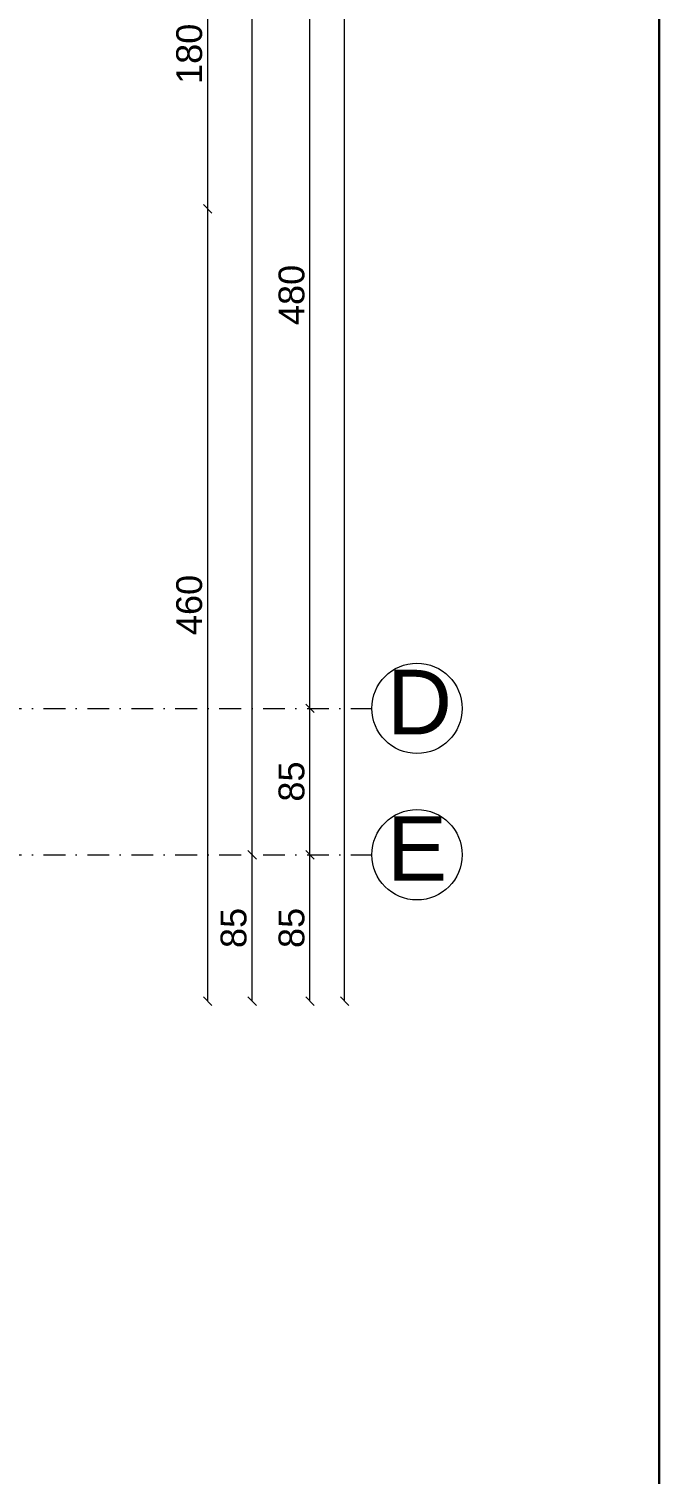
# Model space of a CAD drawing. Header units: millimetres. Extents: x 708 to 46452, y -4963 to 3960.
# Drawn here: x 16384 to 16750, y 1774 to 2613 of the extents above; entities that cross this region are included whole.
import ezdxf

# ---------------------------------------------------------------- set-up
doc = ezdxf.new("R2010")
doc.units = ezdxf.units.MM
for name, pattern in [('ACAD_ISO10W100', [18, 12, -3, 0, -3]), ('DASHDOT', [25.4, 12.7, -6.35, 0, -6.35]), ('DUZ', [0])]:
    doc.linetypes.add(name, pattern=pattern)
for name, color, linetype, lineweight in [('00_IC_OLCU', 139, 'Continuous', 20), ('AKS', 153, 'ACAD_ISO10W100', 20), ('aks ve noktalılar', 129, 'DASHDOT', 13), ('Çerçeve', 8, 'Continuous', 30), ('ölçü yatay', 150, 'DUZ', 18)]:
    doc.layers.add(name, color=color, linetype=linetype, lineweight=lineweight)
doc.styles.add('arial_1_18', font='arial.ttf', dxfattribs={"height": 0.2})
doc.styles.get("Standard").update_dxf_attribs({"font": 'arial.ttf'})
doc.dimstyles.new('ALP_OLCU', dxfattribs={"dimscale": 0, "dimtxt": 15, "dimasz": 5, "dimexe": 0.18, "dimexo": 0.06, "dimgap": 3, "dimtad": 1, "dimdec": 0, "dimrnd": 0.1, "dimzin": 9, "dimdsep": 46, "dimtxsty": 'Standard', "dimblk": 'OBLIQUE', "dimcen": 0, "dimse1": 1, "dimse2": 1, "dimclrd": 256, "dimclre": 256, "dimclrt": 53, "dimadec": 0, "dimazin": 0, "dimtfac": 1, "dimtdec": 0, "dimtix": 1, "dimtmove": 1, "dimatfit": 3, "dimldrblk": 'ARCHTICK', "dimfxl": 0.18, "dimtolj": 1, "dimlwd": -1, "dimarcsym": 0})

# ---------------------------------------------------------------- blocks, each defined once
blk = doc.blocks.new('_Oblique')
at = {"color": 0, "linetype": 'ByBlock', "lineweight": -2}
blk.add_line((-0.5, -0.5), (0.5, 0.5), dxfattribs=at)
blk = doc.blocks.new('*D704')
at = {"layer": '00_IC_OLCU', "transparency": 16777216}
blk.add_line((16567.02, 2048.33), (16567.02, 3393.33), dxfattribs=at)
at = {"layer": 'Defpoints', "color": 0, "transparency": 16777216}
for p in [(16302.78, 3393.33), (16567.02, 3393.33), (15922.78, 2048.33)]:
    blk.add_point(p, dxfattribs=at)
at = {"layer": '00_IC_OLCU', "transparency": 16777216, "xscale": 5, "yscale": 5, "zscale": 5}
for p, rotation in [((16567.02, 3393.33), 90), ((16567.02, 2048.33), 270)]:
    blk.add_blockref('_Oblique', p, dxfattribs=dict(at, rotation=rotation))
at = {"layer": '00_IC_OLCU', "color": 53, "transparency": 16777216, "insert": (16556.36, 2720.83), "char_height": 15, "attachment_point": 5, "rotation": 90}
blk.add_mtext('\\A1;1345', dxfattribs=at)
blk = doc.blocks.new('_ArchTick')
at = {"color": 0, "linetype": 'ByBlock', "const_width": 0.15}
blk.add_lwpolyline([(-0.5, -0.5), (0.5, 0.5)], dxfattribs=at)
blk = doc.blocks.new('*D705')
at = {"layer": '00_IC_OLCU', "transparency": 16777216}
blk.add_line((16546.9, 2048.33), (16546.9, 2133.33), dxfattribs=at)
at = {"layer": 'Defpoints', "color": 0, "transparency": 16777216}
for p in [(16302.78, 2133.33), (16546.9, 2133.33), (15922.78, 2048.33)]:
    blk.add_point(p, dxfattribs=at)
at = {"layer": '00_IC_OLCU', "transparency": 16777216, "xscale": 5, "yscale": 5, "zscale": 5}
for p, rotation in [((16546.9, 2133.33), 90), ((16546.9, 2048.33), 270)]:
    blk.add_blockref('_Oblique', p, dxfattribs=dict(at, rotation=rotation))
at = {"layer": '00_IC_OLCU', "color": 53, "transparency": 16777216, "insert": (16536.24, 2090.83), "char_height": 15, "attachment_point": 5, "rotation": 90}
blk.add_mtext('\\A1;85', dxfattribs=at)
blk = doc.blocks.new('*D706')
at = {"layer": '00_IC_OLCU', "transparency": 16777216}
blk.add_line((16546.9, 2133.33), (16546.9, 2218.33), dxfattribs=at)
at = {"layer": 'Defpoints', "color": 0, "transparency": 16777216}
for p in [(16546.9, 2218.33), (16546.9, 2218.33), (16302.78, 2133.33)]:
    blk.add_point(p, dxfattribs=at)
at = {"layer": '00_IC_OLCU', "transparency": 16777216, "xscale": 5, "yscale": 5, "zscale": 5}
for p, rotation in [((16546.9, 2218.33), 90), ((16546.9, 2133.33), 270)]:
    blk.add_blockref('_Oblique', p, dxfattribs=dict(at, rotation=rotation))
at = {"layer": '00_IC_OLCU', "color": 53, "transparency": 16777216, "insert": (16536.24, 2175.83), "char_height": 15, "attachment_point": 5, "rotation": 90}
blk.add_mtext('\\A1;85', dxfattribs=at)
blk = doc.blocks.new('*D707')
at = {"layer": '00_IC_OLCU', "transparency": 16777216}
blk.add_line((16546.9, 2218.33), (16546.9, 2698.33), dxfattribs=at)
at = {"layer": 'Defpoints', "color": 0, "transparency": 16777216}
for p in [(16546.9, 2698.33), (16546.9, 2698.33), (16546.9, 2218.33)]:
    blk.add_point(p, dxfattribs=at)
at = {"layer": '00_IC_OLCU', "transparency": 16777216, "xscale": 5, "yscale": 5, "zscale": 5}
for p, rotation in [((16546.9, 2698.33), 90), ((16546.9, 2218.33), 270)]:
    blk.add_blockref('_Oblique', p, dxfattribs=dict(at, rotation=rotation))
at = {"layer": '00_IC_OLCU', "color": 53, "transparency": 16777216, "insert": (16536.24, 2458.33), "char_height": 15, "attachment_point": 5, "rotation": 90}
blk.add_mtext('\\A1;480', dxfattribs=at)
blk = doc.blocks.new('*D711')
at = {"layer": '00_IC_OLCU', "transparency": 16777216}
blk.add_line((16513.26, 2048.33), (16513.26, 2133.33), dxfattribs=at)
at = {"layer": 'Defpoints', "color": 0, "transparency": 16777216}
for p in [(15922.78, 2133.33), (16513.26, 2133.33), (15922.78, 2048.33)]:
    blk.add_point(p, dxfattribs=at)
at = {"layer": '00_IC_OLCU', "transparency": 16777216, "xscale": 5, "yscale": 5, "zscale": 5}
for p, rotation in [((16513.26, 2133.33), 90), ((16513.26, 2048.33), 270)]:
    blk.add_blockref('_Oblique', p, dxfattribs=dict(at, rotation=rotation))
at = {"layer": '00_IC_OLCU', "color": 53, "transparency": 16777216, "insert": (16502.6, 2090.83), "char_height": 15, "attachment_point": 5, "rotation": 90}
blk.add_mtext('\\A1;85', dxfattribs=at)
blk = doc.blocks.new('*D712')
at = {"layer": '00_IC_OLCU', "transparency": 16777216}
blk.add_line((16513.26, 2133.33), (16513.26, 3223.33), dxfattribs=at)
at = {"layer": 'Defpoints', "color": 0, "transparency": 16777216}
for p in [(16302.78, 3223.33), (16513.26, 3223.33), (15922.78, 2133.33)]:
    blk.add_point(p, dxfattribs=at)
at = {"layer": '00_IC_OLCU', "transparency": 16777216, "xscale": 5, "yscale": 5, "zscale": 5}
for p, rotation in [((16513.26, 3223.33), 90), ((16513.26, 2133.33), 270)]:
    blk.add_blockref('_Oblique', p, dxfattribs=dict(at, rotation=rotation))
at = {"layer": '00_IC_OLCU', "color": 53, "transparency": 16777216, "insert": (16502.6, 2678.33), "char_height": 15, "attachment_point": 5, "rotation": 90}
blk.add_mtext('\\A1;1090', dxfattribs=at)
blk = doc.blocks.new('*D714')
at = {"layer": '00_IC_OLCU', "transparency": 16777216}
blk.add_line((16487.5, 2048.33), (16487.5, 2508.33), dxfattribs=at)
at = {"layer": 'Defpoints', "color": 0, "transparency": 16777216}
for p in [(16302.78, 2508.33), (16487.5, 2508.33), (15922.78, 2048.33)]:
    blk.add_point(p, dxfattribs=at)
at = {"layer": '00_IC_OLCU', "transparency": 16777216, "xscale": 5, "yscale": 5, "zscale": 5}
for p, rotation in [((16487.5, 2508.33), 90), ((16487.5, 2048.33), 270)]:
    blk.add_blockref('_Oblique', p, dxfattribs=dict(at, rotation=rotation))
at = {"layer": '00_IC_OLCU', "color": 53, "transparency": 16777216, "insert": (16476.84, 2278.33), "char_height": 15, "attachment_point": 5, "rotation": 90}
blk.add_mtext('\\A1;460', dxfattribs=at)
blk = doc.blocks.new('*D715')
at = {"layer": '00_IC_OLCU', "transparency": 16777216}
blk.add_line((16487.5, 2508.33), (16487.5, 2688.33), dxfattribs=at)
at = {"layer": 'Defpoints', "color": 0, "transparency": 16777216}
for p in [(16302.78, 2688.33), (16487.5, 2688.33), (16302.78, 2508.33)]:
    blk.add_point(p, dxfattribs=at)
at = {"layer": '00_IC_OLCU', "transparency": 16777216, "xscale": 5, "yscale": 5, "zscale": 5}
for p, rotation in [((16487.5, 2688.33), 90), ((16487.5, 2508.33), 270)]:
    blk.add_blockref('_Oblique', p, dxfattribs=dict(at, rotation=rotation))
at = {"layer": '00_IC_OLCU', "color": 53, "transparency": 16777216, "insert": (16476.84, 2598.33), "char_height": 15, "attachment_point": 5, "rotation": 90}
blk.add_mtext('\\A1;180', dxfattribs=at)
blk = doc.blocks.new('RERG')
at = {"layer": '00_IC_OLCU'}
for base, p1, p2, picture, middle in [((16567.02, 3393.33), (15922.78, 2048.33), (16302.78, 3393.33), '*D704', (16556.36, 2720.83)), ((16513.26, 3223.33), (15922.78, 2133.33), (16302.78, 3223.33), '*D712', (16502.6, 2678.33)), ((16546.9, 2698.33), (16546.9, 2218.33), (16546.9, 2698.33), '*D707', (16536.24, 2458.33)), ((16487.5, 2688.33), (16302.78, 2508.33), (16302.78, 2688.33), '*D715', (16476.84, 2598.33)), ((16487.5, 2508.33), (15922.78, 2048.33), (16302.78, 2508.33), '*D714', (16476.84, 2278.33)), ((16546.9, 2218.33), (16302.78, 2133.33), (16546.9, 2218.33), '*D706', (16536.24, 2175.83)), ((16546.9, 2133.33), (15922.78, 2048.33), (16302.78, 2133.33), '*D705', (16536.24, 2090.83)), ((16513.26, 2133.33), (15922.78, 2048.33), (15922.78, 2133.33), '*D711', (16502.6, 2090.83))]:
    dim = blk.add_linear_dim(base=base, p1=p1, p2=p2, angle=90, dimstyle='ALP_OLCU', override={"dimscale": 1}, dxfattribs=at)
    dim.commit()
    dim.dimension.update_dxf_attribs({"geometry": picture, "text_midpoint": middle})

msp = doc.modelspace()

# ---------------------------------------------------------------- linework, layer by layer
at = {"layer": 'AKS', "color": 30, "linetype": 'Continuous', "lineweight": 5}
for centre in [(16609.026, 2218.33), (16609.026, 2133.33)]:
    msp.add_circle(centre, 26.25, dxfattribs=at)
at = {"layer": 'aks ve noktalılar'}
for points in [[(14811.185, 2218.33), (16582.776, 2218.33)], [(14811.185, 2133.33), (16582.776, 2133.33)]]:
    msp.add_lwpolyline(points, dxfattribs=at)
at = {"layer": 'Çerçeve'}
msp.add_line((16749.584, 1328.081), (16749.584, 3958.843), dxfattribs=at)

# ---------------------------------------------------------------- block references
at = {"layer": 'ölçü yatay'}
msp.add_blockref('RERG', (0, 0), dxfattribs=at)

# ---------------------------------------------------------------- texts
at = {"layer": 'AKS', "color": 30, "linetype": 'Continuous', "lineweight": 5, "style": 'arial_1_18'}
for s, p in [('D', (16591.584, 2203.23)), ('E ', (16591.584, 2118.23))]:
    msp.add_text(s, height=37.5, dxfattribs=at).set_placement(p)

doc.saveas('drawing.dxf')
